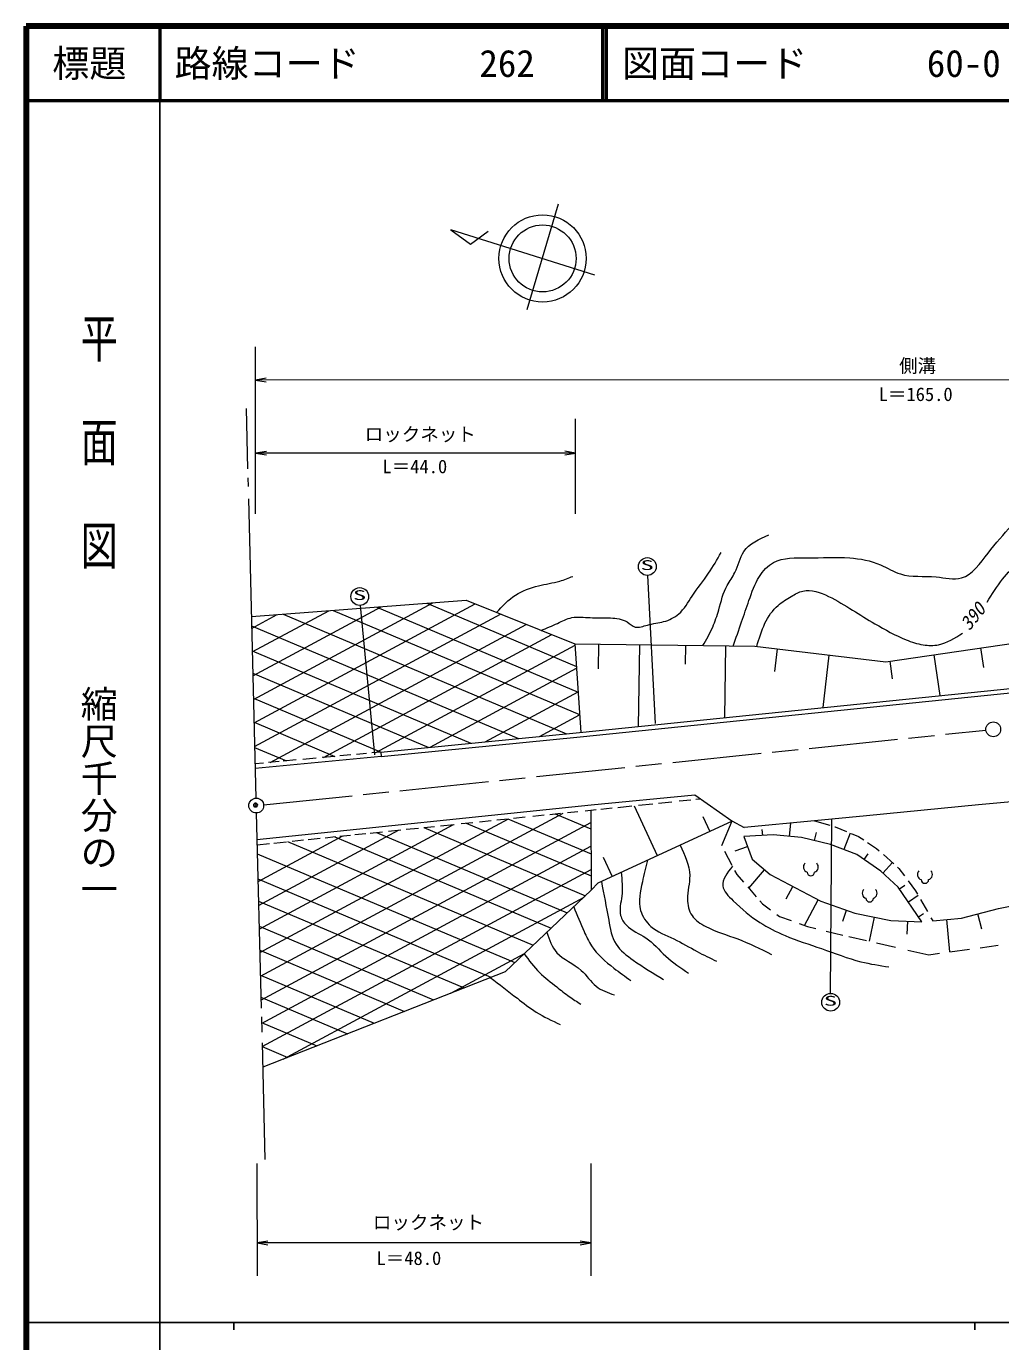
# Model space of a CAD drawing. Units: millimetres, scale not verified. Extents: x 40000 to 680000, y 20000 to 380000.
# Drawn here: x 40000 to 171488, y 202409 to 380000 of the extents above; entities that cross this region are included whole.
import ezdxf
from ezdxf.enums import TextEntityAlignment as Align

# ---------------------------------------------------------------- set-up
doc = ezdxf.new("R2010")
doc.units = ezdxf.units.MM
doc.header["$LTSCALE"] = 1000
doc.header["$PDMODE"] = 32
doc.header["$PDSIZE"] = 500
doc.linetypes.add('CHAIN', pattern=[18.5, 12, -1.5, 3.5, -1.5])
for name, color, linetype, lineweight in [('M-BGD', 7, 'Continuous', 13), ('M-BMK', 2, 'CHAIN', 13), ('M-BMK-SRVR', 3, 'Continuous', 13), ('M-STR-STR3', 7, 'Continuous', 13), ('M-STR-STRC', 7, 'Continuous', 13), ('M-TTL', 2, 'Continuous', 140), ('M-TTL-BAND', 7, 'Continuous', 25), ('M-TTL-LINE', 7, 'Continuous', 50)]:
    doc.layers.add(name, color=color, linetype=linetype, lineweight=lineweight)
doc.layers.add('M-OTRS', color=6, linetype='Continuous')
doc.layers.add('M-TTL-TXT', color=7, linetype='Continuous')
doc.styles.add('@ＭＳ ゴシック', font='')
doc.styles.add('ＭＳ ゴシック', font='')
doc.styles.get('@ＭＳ ゴシック').set_extended_font_data('@MS Gothic')
doc.styles.get('ＭＳ ゴシック').set_extended_font_data('MS Gothic')

# ---------------------------------------------------------------- blocks, each defined once
blk = doc.blocks.new('open_arrow')
at = {"color": 0, "linetype": 'Continuous', "lineweight": -2}
blk.add_lwpolyline([(7.5, 1.25), (0, 0), (7.5, -1.25)], dxfattribs=at)

msp = doc.modelspace()

# ---------------------------------------------------------------- linework, layer by layer
at = {"layer": 'M-BGD'}
for p, q in [((70366, 300301), (99368, 302517)), ((70647, 289128), (94849, 302172)), ((70727, 285946), (100573, 302033)), ((94068, 302112), (114240, 293588)), ((99368, 302517), (114041, 296612)), ((70406, 298717), (73837, 300567)), ((70486, 295536), (80807, 301099)), ((70567, 292308), (87880, 301640)), ((70807, 282765), (103997, 300654)), ((74665, 300630), (112877, 284482)), ((81413, 301145), (114668, 287092)), ((87320, 301597), (114469, 290124)), ((70397, 299071), (106430, 283844)), ((72892, 280617), (107472, 299256)), ((80114, 281286), (110896, 297878)), ((114041, 296612), (114828, 284676)), ((114041, 296612), (138322, 296291)), ((155981, 294216), (173510, 296751)), ((70482, 295667), (99976, 283204)), ((87158, 281939), (114053, 296435)), ((114672, 284660), (221332, 295570)), ((114732, 284063), (221393, 294973)), ((117216, 293264), (117260, 296569)), ((122625, 285473), (122771, 296496)), ((128969, 293899), (129003, 296414)), ((134277, 286665), (134405, 296343)), ((138322, 296291), (155981, 294216)), ((140994, 292906), (141350, 295935)), ((147515, 288019), (148348, 295113)), ((163328, 289637), (162529, 295163)), ((169203, 293453), (168824, 296073)), ((94477, 282659), (114258, 293321)), ((156907, 291914), (156562, 294300)), ((70557, 292688), (94325, 282644)), ((101914, 283396), (114466, 290162)), ((70643, 289285), (87871, 282005)), ((70725, 286037), (81634, 281427)), ((109242, 284122), (114671, 287049)), ((87827, 282001), (114672, 284660)), ((70810, 282634), (75099, 280822)), ((87886, 281404), (114732, 284063)), ((87886, 281404), (70881, 279818)), ((74134, 280732), (72685, 280598)), ((76417, 280944), (74659, 280781)), ((79129, 281195), (77336, 281029)), ((81655, 281429), (79912, 281268)), ((83771, 281625), (82319, 281490)), ((85920, 281824), (84563, 281698)), ((87827, 282001), (86639, 281891)), ((87827, 282001), (87886, 281404)), ((71991, 280534), (70866, 280430)), ((116213, 274892), (130219, 276263)), ((125320, 275120), (127126, 275307)), ((128104, 275409), (129657, 275570)), ((130219, 276263), (135199, 272716)), ((130356, 275643), (130997, 275709)), ((180199, 275944), (168479, 274877)), ((71122, 270230), (116213, 274892)), ((71587, 251756), (112457, 273785)), ((108365, 273360), (109889, 273519)), ((110643, 273597), (112088, 273747)), ((111360, 273671), (116188, 271631)), ((113010, 273842), (114431, 273990)), ((115407, 274091), (116918, 274248)), ((116175, 274171), (116227, 263361)), ((117546, 274313), (119046, 274469)), ((119812, 274548), (121702, 274745)), ((122016, 274777), (125138, 268035)), ((122600, 274838), (124554, 275041)), ((168479, 274877), (153365, 273415)), ((71427, 258119), (97640, 272247)), ((71507, 254937), (105049, 273016)), ((71668, 248528), (116183, 272522)), ((91256, 271585), (92908, 271756)), ((93640, 271832), (95068, 271980)), ((93650, 271833), (115447, 262622)), ((95898, 272066), (97727, 272256)), ((98698, 272357), (100236, 272517)), ((99363, 272426), (116218, 265304)), ((101174, 272614), (102728, 272775)), ((103484, 272854), (105014, 273013)), ((104963, 273007), (116204, 268257)), ((105761, 273090), (107339, 273254)), ((117172, 264346), (135222, 272704)), ((131293, 273305), (132216, 271312)), ((135222, 272704), (133804, 269361)), ((135199, 272716), (136880, 271845)), ((146342, 272743), (136880, 271845)), ((143105, 272436), (142929, 270640)), ((153365, 273415), (146342, 272743)), ((146342, 272743), (148415, 272130)), ((149087, 271931), (149143, 271915)), ((149143, 271915), (150683, 271280)), ((71266, 264527), (82714, 270698)), ((71347, 261299), (90232, 271478)), ((75860, 269987), (77406, 270147)), ((78033, 270212), (79665, 270382)), ((80329, 270451), (81710, 270594)), ((81653, 270588), (110836, 258256)), ((82293, 270655), (83769, 270808)), ((84350, 270868), (85822, 271021)), ((86405, 271081), (88045, 271251)), ((87253, 271169), (112988, 260294)), ((88883, 271338), (90556, 271512)), ((140802, 270849), (136818, 270600)), ((136818, 270600), (137939, 267550)), ((139275, 271579), (139326, 270757)), ((144599, 270476), (140802, 270849)), ((148521, 269543), (144599, 270476)), ((146575, 271157), (146316, 270068)), ((151191, 271070), (150332, 268845)), ((151331, 271013), (152300, 270613)), ((152300, 270613), (153008, 270145)), ((71141, 269497), (72805, 269670)), ((71171, 268288), (105922, 253603)), ((71748, 245348), (116199, 269306)), ((73421, 269734), (75131, 269911)), ((75256, 269924), (108377, 255928)), ((134203, 268619), (135220, 266729)), ((135672, 268662), (137309, 269264)), ((152070, 268174), (148521, 269543)), ((155307, 265934), (152070, 268174)), ((153569, 268276), (153035, 267506)), ((153516, 269809), (154747, 268995)), ((154747, 268995), (155111, 268670)), ((155655, 268184), (157076, 266913)), ((117825, 267827), (119037, 265210)), ((137939, 267550), (140367, 265496)), ((156875, 267092), (155578, 265684)), ((157553, 266486), (157747, 266312)), ((71257, 264885), (102688, 251602)), ((71826, 242245), (116214, 266170)), ((135588, 266046), (135897, 265472)), ((135897, 265472), (136776, 264464)), ((137512, 263619), (139628, 266121)), ((140367, 265496), (147215, 261886)), ((157673, 263755), (155307, 265934)), ((157747, 266312), (158507, 265286)), ((158985, 264641), (159996, 263274)), ((116227, 263361), (104611, 252361)), ((116227, 263361), (117172, 264346)), ((137350, 263805), (138503, 262483)), ((142541, 262182), (143435, 263879)), ((160848, 259087), (157673, 263755)), ((158564, 264012), (157835, 263516)), ((159996, 263274), (160243, 262844)), ((71331, 261905), (99079, 250180)), ((74672, 240555), (115271, 262438)), ((138969, 261949), (139339, 261524)), ((139339, 261524), (140433, 260721)), ((145035, 258589), (146869, 262069)), ((147215, 261886), (151822, 260269)), ((160348, 262661), (159028, 261763)), ((160653, 262129), (161600, 260478)), ((171187, 260883), (173645, 261401)), ((141282, 260098), (141657, 259822)), ((141657, 259822), (143206, 259257)), ((150185, 259193), (150701, 260662)), ((151822, 260269), (156677, 259273)), ((153790, 256472), (154458, 259728)), ((161062, 260170), (160412, 259728)), ((162077, 259646), (162316, 259229)), ((162316, 259229), (166186, 259589)), ((164639, 255038), (164233, 259407)), ((166186, 259589), (171187, 260883)), ((168939, 258097), (168404, 260163)), ((71417, 258502), (94957, 248554)), ((144289, 258861), (145424, 258447)), ((145424, 258447), (146562, 258173)), ((147943, 257842), (150188, 257303)), ((156677, 259273), (160848, 259087)), ((158882, 257421), (158960, 259171)), ((151002, 257107), (153385, 256565)), ((154712, 256263), (157300, 255673)), ((168717, 255602), (171149, 255938)), ((71499, 255254), (91024, 247003)), ((97286, 249472), (107208, 254820)), ((158979, 255291), (161809, 254646)), ((161809, 254646), (163252, 254846)), ((164647, 255039), (167260, 255400)), ((104611, 252361), (71896, 239461)), ((71584, 251882), (86940, 245393)), ((71658, 248903), (83332, 243970)), ((71744, 245500), (79210, 242345)), ((71826, 242252), (75276, 240794))]:
    msp.add_line(p, q, dxfattribs=at)
for centre, radius, start, end in [((145595, 266497), 727, 135.80439, 252.28553), ((146153, 266497), 727, 287.73173, 44.21287), ((145874, 265804), 500, 180.00871, 0.00856), ((160985, 265490), 727, 135.80439, 252.28553), ((161264, 264797), 500, 180.00871, 0.00856), ((161542, 265490), 727, 287.73173, 44.21287), ((153525, 262966), 727, 135.80439, 252.28553), ((154082, 262966), 727, 287.73173, 44.21287), ((153804, 262273), 500, 180.00871, 0.00856)]:
    msp.add_arc(centre, radius, start, end, dxfattribs=at)
for points, knots in [([(169654, 302267), (170307, 303317), (170960, 304368), (171748, 305358), (172433, 306218), (173220, 307032), (174174, 307510), (174729, 307787), (175341, 307951), (175939, 308172), (176622, 308424), (177288, 308750), (177973, 308875), (179318, 309122), (180738, 308595), (182192, 308586), (183045, 308581), (183910, 308755), (184673, 308587), (185923, 308311), (186901, 307120), (187983, 306230), (189126, 305289), (190385, 304685), (191458, 303707), (192263, 302972), (192963, 302026), (193898, 301598), (194667, 301246), (195595, 301245), (196504, 301102), (197705, 300913), (198872, 300477), (199979, 300647), (200765, 300768), (201520, 301195), (202295, 301558), (203758, 302243), (205289, 302703), (206514, 303626), (207515, 304381), (208312, 305445), (209036, 306522), (209446, 307131), (209832, 307744), (210153, 308384), (211285, 310641), (211608, 313235), (211930, 315829)], [0, 0, 0, 0, 1, 1, 1, 2, 2, 2, 3, 3, 3, 4, 4, 4, 5, 5, 5, 6, 6, 6, 7, 7, 7, 8, 8, 8, 9, 9, 9, 10, 10, 10, 11, 11, 11, 12, 12, 12, 13, 13, 13, 14, 14, 14, 15, 15, 15, 16, 16, 16, 16]), ([(135382, 296330), (135764, 297412), (136145, 298494), (136520, 299579), (136855, 300545), (137185, 301512), (137517, 302479), (137897, 303587), (138279, 304694), (138922, 305698), (139414, 306467), (140059, 307175), (140825, 307601), (142139, 308334), (143809, 308238), (145402, 308237), (147372, 308236), (149225, 308380), (151113, 308237), (152527, 308131), (153961, 307862), (155283, 307286), (156192, 306890), (157048, 306349), (157957, 306063), (159449, 305594), (161084, 305813), (162762, 305656), (163961, 305544), (165181, 305240), (166206, 305520), (167666, 305920), (168731, 307504), (169786, 308875), (170837, 310240), (171879, 311394), (172958, 312592), (173420, 313104), (173889, 313624), (174357, 314144)], [0, 0, 0, 0, 1, 1, 1, 2, 2, 2, 3, 3, 3, 4, 4, 4, 5, 5, 5, 6, 6, 6, 7, 7, 7, 8, 8, 8, 9, 9, 9, 10, 10, 10, 11, 11, 11, 12, 12, 12, 13, 13, 13, 13]), ([(131309, 296384), (131776, 297209), (132244, 298035), (132623, 298898), (132950, 299644), (133211, 300418), (133438, 301210), (133762, 302339), (134017, 303504), (134571, 304519), (134890, 305102), (135308, 305636), (135613, 306241), (136083, 307174), (136284, 308274), (136836, 309096), (137556, 310168), (138873, 310765), (140190, 311363)], [0, 0, 0, 0, 1, 1, 1, 2, 2, 2, 3, 3, 3, 4, 4, 4, 5, 5, 5, 6, 6, 6, 6]), ([(109482, 298447), (110217, 298748), (110953, 299049), (111683, 299394), (112322, 299695), (112958, 300029), (113632, 300164), (114419, 300322), (115258, 300207), (116079, 300165), (117007, 300117), (117913, 300161), (118844, 300120), (119614, 300086), (120402, 299994), (121065, 299576), (121437, 299342), (121770, 299005), (122153, 298897), (122660, 298752), (123256, 299007), (123830, 299169), (124581, 299380), (125295, 299430), (126005, 299622), (126738, 299820), (127468, 300169), (128045, 300665), (128803, 301317), (129298, 302222), (129857, 303067), (130563, 304134), (131371, 305105), (132078, 306150), (132687, 307050), (133220, 308005), (133754, 308960)], [0, 0, 0, 0, 1, 1, 1, 2, 2, 2, 3, 3, 3, 4, 4, 4, 5, 5, 5, 6, 6, 6, 7, 7, 7, 8, 8, 8, 9, 9, 9, 10, 10, 10, 11, 11, 11, 12, 12, 12, 12]), ([(103447, 300876), (104252, 301724), (105056, 302572), (106017, 303200), (106942, 303804), (108011, 304205), (109099, 304469), (110068, 304705), (111053, 304831), (112000, 305104), (112599, 305277), (113183, 305508), (113767, 305739)], [0, 0, 0, 0, 1, 1, 1, 2, 2, 2, 3, 3, 3, 4, 4, 4, 4]), ([(138564, 296262), (138878, 297327), (139191, 298391), (139679, 299397), (140119, 300305), (140700, 301166), (141443, 301824), (141979, 302299), (142600, 302668), (143236, 303038), (143743, 303333), (144261, 303629), (144807, 303755), (145921, 304013), (147153, 303567), (148254, 303039), (149429, 302475), (150456, 301818), (151508, 301164), (152493, 300552), (153501, 299942), (154514, 299344), (155884, 298537), (157264, 297751), (158734, 297167), (159471, 296874), (160231, 296631), (161023, 296505), (161719, 296394), (162440, 296374), (163118, 296506), (164280, 296731), (165314, 297404), (166348, 298077)], [0, 0, 0, 0, 1, 1, 1, 2, 2, 2, 3, 3, 3, 4, 4, 4, 5, 5, 5, 6, 6, 6, 7, 7, 7, 8, 8, 8, 9, 9, 9, 10, 10, 10, 11, 11, 11, 11]), ([(128216, 269460), (128862, 268097), (129507, 266733), (129524, 265333), (129536, 264306), (129210, 263259), (129216, 262174), (129221, 261382), (129402, 260570), (129833, 259941), (130271, 259300), (130967, 258848), (131682, 258477), (133086, 257748), (134561, 257332), (135995, 256783), (137542, 256192), (139041, 255448), (140540, 254704)], [0, 0, 0, 0, 1, 1, 1, 2, 2, 2, 3, 3, 3, 4, 4, 4, 5, 5, 5, 6, 6, 6, 6]), ([(123818, 267423), (123588, 266455), (123358, 265487), (123131, 264484), (122840, 263202), (122552, 261863), (122900, 260633), (123131, 259815), (123643, 259046), (124287, 258476), (125170, 257695), (126302, 257287), (127368, 256782), (128456, 256267), (129475, 255651), (130527, 255088), (131386, 254628), (132266, 254203), (133146, 253779)], [0, 0, 0, 0, 1, 1, 1, 2, 2, 2, 3, 3, 3, 4, 4, 4, 5, 5, 5, 6, 6, 6, 6]), ([(135289, 266601), (134582, 265703), (133875, 264805), (133992, 263947), (134088, 263239), (134745, 262559), (135378, 261944), (136590, 260770), (137718, 259837), (138999, 259018), (140052, 258344), (141208, 257748), (142389, 257247), (144006, 256560), (145671, 256054), (147319, 255476), (149082, 254857), (150826, 254156), (152634, 253705), (153872, 253396), (155140, 253204), (156408, 253012)], [0, 0, 0, 0, 1, 1, 1, 2, 2, 2, 3, 3, 3, 4, 4, 4, 5, 5, 5, 6, 6, 6, 7, 7, 7, 7]), ([(120263, 265778), (120375, 264712), (120487, 263646), (120358, 262558), (120252, 261672), (119987, 260772), (120204, 259939), (120330, 259457), (120618, 258997), (120975, 258630), (121707, 257876), (122731, 257511), (123594, 256936), (124604, 256262), (125393, 255298), (126290, 254471), (127237, 253600), (128304, 252880), (129372, 252161)], [0, 0, 0, 0, 1, 1, 1, 2, 2, 2, 3, 3, 3, 4, 4, 4, 5, 5, 5, 6, 6, 6, 6]), ([(117603, 264546), (117932, 262827), (118261, 261108), (118587, 259323), (118795, 258185), (119001, 257020), (119589, 256088), (120137, 255218), (121016, 254550), (121900, 253931), (123255, 252982), (124619, 252147), (125983, 251313)], [0, 0, 0, 0, 1, 1, 1, 2, 2, 2, 3, 3, 3, 4, 4, 4, 4]), ([(113868, 261128), (114324, 260009), (114780, 258891), (115275, 257782), (115571, 257118), (115881, 256458), (116276, 255856), (117051, 254678), (118152, 253726), (119281, 252852), (120043, 252264), (120817, 251711), (121592, 251158)], [0, 0, 0, 0, 1, 1, 1, 2, 2, 2, 3, 3, 3, 4, 4, 4, 4]), ([(110229, 257681), (110576, 256673), (110922, 255664), (111578, 254931), (112452, 253954), (113874, 253467), (114890, 252544), (115623, 251878), (116145, 250985), (116893, 250387), (117586, 249834), (118472, 249533), (119359, 249232)], [0, 0, 0, 0, 1, 1, 1, 2, 2, 2, 3, 3, 3, 4, 4, 4, 4]), ([(107179, 254793), (107834, 253900), (108489, 253006), (109267, 252235), (109977, 251532), (110789, 250932), (111579, 250309), (112141, 249866), (112692, 249413), (113273, 249000), (113772, 248646), (114293, 248323), (114814, 247999)], [0, 0, 0, 0, 1, 1, 1, 2, 2, 2, 3, 3, 3, 4, 4, 4, 4]), ([(102616, 251574), (103833, 250642), (105049, 249710), (106264, 248768), (107093, 248125), (107922, 247477), (108806, 246920), (109834, 246273), (110938, 245749), (112042, 245226)], [0, 0, 0, 0, 1, 1, 1, 2, 2, 2, 3, 3, 3, 3])]:
    msp.add_open_spline(points, degree=3, knots=knots, dxfattribs=at)
at = {"layer": 'M-BMK'}
msp.add_line((72025, 274880), (169465, 284990), dxfattribs=at)
at = {"layer": 'M-BMK-SRVR'}
for p, q in [((107591, 341786), (111806, 356019)), ((116734, 346410), (97271, 352529)), ((97271, 352529), (99927, 350584)), ((99927, 350584), (102319, 352328)), ((69659, 328393), (69864, 320264)), ((69895, 319020), (69924, 317867)), ((69966, 316197), (70982, 275795)), ((71032, 273799), (71695, 247444)), ((71724, 246282), (71777, 244203)), ((71813, 242755), (72209, 227021))]:
    msp.add_line(p, q, dxfattribs=at)
for centre, radius in [((109668, 348659), 5885), ((109668, 348659), 4520), ((170485, 285083), 1000), ((71029, 274797), 1000)]:
    msp.add_circle(centre, radius, dxfattribs=at)
at = {"layer": 'M-OTRS'}
msp.add_point((70930, 274864), dxfattribs=at)
at = {"layer": 'M-STR-STR3'}
for p, q in [((70943, 314172), (70940, 336747)), ((259739, 332276), (70940, 332247)), ((114124, 314178), (114122, 327003)), ((114122, 322376), (70942, 322370)), ((71129, 226447), (71131, 211281)), ((116184, 226454), (116186, 211288)), ((116185, 215741), (71130, 215734))]:
    msp.add_line(p, q, dxfattribs=at)
at = {"layer": 'M-STR-STRC'}
for p, q in [((123840, 305863), (124851, 285892)), ((85070, 301813), (86986, 281624)), ((148527, 249441), (148719, 272912))]:
    msp.add_line(p, q, dxfattribs=at)
for centre in [(123802, 307062), (84998, 303011), (148541, 248241)]:
    msp.add_circle(centre, 1200, dxfattribs=at)
at = {"layer": 'M-TTL'}
for p, q in [((40000, 380000), (40000, 20000)), ((680000, 380000), (40000, 380000))]:
    msp.add_line(p, q, dxfattribs=at)
at = {"layer": 'M-TTL-BAND'}
for p, q in [((58000, 370000), (58000, 20000)), ((40000, 205000), (579000, 205000)), ((68000, 205000), (68000, 204000)), ((168000, 205000), (168000, 204000))]:
    msp.add_line(p, q, dxfattribs=at)
at = {"layer": 'M-TTL-LINE'}
for p, q in [((58000, 380000), (58000, 370000)), ((117750, 380000), (117750, 370000)), ((118250, 380000), (118250, 370000)), ((40000, 370000), (680000, 370000))]:
    msp.add_line(p, q, dxfattribs=at)

# ---------------------------------------------------------------- block references
at = {"layer": 'M-STR-STR3', "xscale": 193, "yscale": 193}
for p in [(70940, 332247), (70942, 322370), (71130, 215734)]:
    msp.add_blockref('open_arrow', p, dxfattribs=at)
at = {"layer": 'M-STR-STR3', "xscale": 193, "yscale": 193, "rotation": 180}
for p in [(114122, 322376), (116185, 215741)]:
    msp.add_blockref('open_arrow', p, dxfattribs=at)

# ---------------------------------------------------------------- texts
at = {"layer": 'M-BGD', "style": 'ＭＳ ゴシック', "oblique": 15}
msp.add_text('390', height=1833, rotation=51.349, dxfattribs=at).set_placement((167687, 297938), align=Align.BOTTOM_LEFT)
at = {"layer": 'M-STR-STR3', "style": 'ＭＳ ゴシック'}
for s, p in [('側溝', (157776, 332704)), ('L＝165.0', (155025, 328857)), ('ロックネット', (85662, 323460)), ('L＝44.0', (88062, 319106)), ('ロックネット', (86764, 217053)), ('L＝48.0', (87259, 212215))]:
    msp.add_text(s, height=1833, rotation=0.009, dxfattribs=at).set_placement(p, align=Align.BOTTOM_LEFT)
at = {"layer": 'M-STR-STRC', "style": 'ＭＳ ゴシック', "width": 2}
for p in [(122883, 306199), (84079, 302148), (147622, 247378)]:
    msp.add_text('S', height=1320, rotation=0.009, dxfattribs=at).set_placement(p, align=Align.BOTTOM_LEFT)
at = {"layer": 'M-TTL-BAND', "style": '@ＭＳ ゴシック', "width": 1.4}
msp.add_text('平  面  図', height=3666, rotation=270, dxfattribs=at).set_placement((49777, 306475), align=Align.MIDDLE_RIGHT)
at = {"layer": 'M-TTL-BAND', "style": '@ＭＳ ゴシック'}
msp.add_text('縮尺千分の一', height=3666, rotation=270, dxfattribs=at).set_placement((49777, 261030), align=Align.MIDDLE_RIGHT)
at = {"layer": 'M-TTL-TXT', "style": 'ＭＳ ゴシック'}
msp.add_text('標題', height=3666, dxfattribs=at).set_placement((48500, 375000), align=Align.MIDDLE_CENTER)
for s, p in [('路線コード', (60000, 375000)), ('262', (101142, 375000)), ('図面コード', (120380, 375000)), ('60-0', (161521, 375000))]:
    msp.add_text(s, height=3666, dxfattribs=at).set_placement(p, align=Align.MIDDLE_LEFT)

doc.saveas('drawing.dxf')
